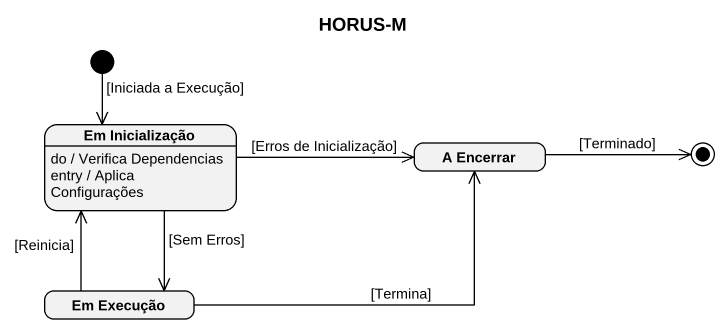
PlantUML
@startuml
title HORUS-M
hide empty description
state "Em Inicialização" as Em_Inicialização
Em_Inicialização : do / Verifica Dependencias
Em_Inicialização : entry / Aplica Configurações
state "A Encerrar" as A_Encerrar
state "Em Execução" as Em_Execução
[*] --> Em_Inicialização : [Iniciada a Execução]
Em_Inicialização -right-> A_Encerrar : [Erros de Inicialização]
Em_Inicialização --> Em_Execução : [Sem Erros]
Em_Execução -up-> Em_Inicialização : [Reinicia]
Em_Execução -right-> A_Encerrar : [Termina]
A_Encerrar -right-> [*] : [Terminado]
@enduml
